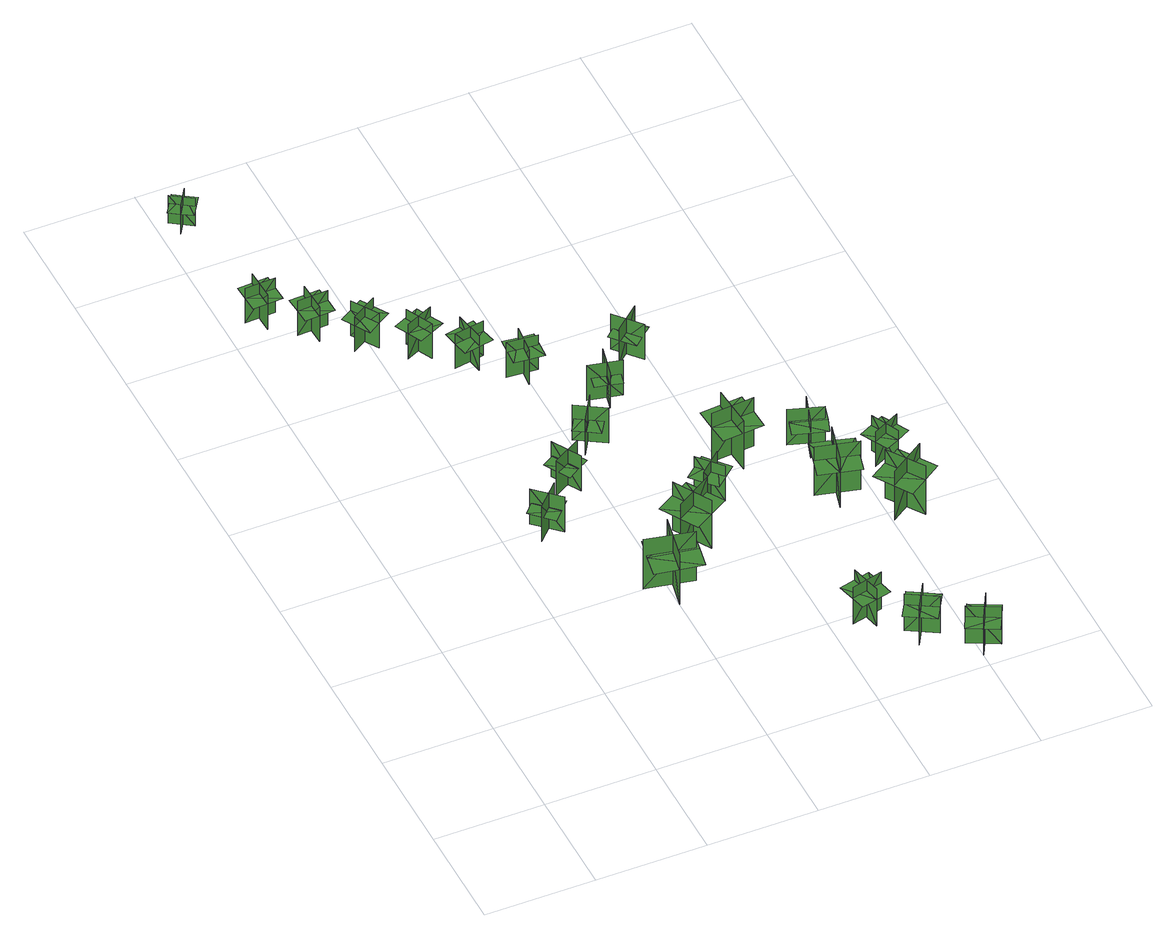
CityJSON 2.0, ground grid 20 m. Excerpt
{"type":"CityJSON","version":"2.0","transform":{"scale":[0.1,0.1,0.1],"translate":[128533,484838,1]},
"CityObjects":{
"tree1":{"type":"SolitaryVegetationObject","geometry":[{"type":"MultiSurface","lod":"1","boundaries":[[[0,1,2]],[[0,2,3]],[[4,5,6]],[[4,6,7]],[[8,9,10]],[[8,10,11]],[[8,11,12]],[[8,12,13]]]}]},
"tree2":{"type":"SolitaryVegetationObject","geometry":[{"type":"MultiSurface","lod":"1","boundaries":[[[14,15,16]],[[14,16,17]],[[18,19,20]],[[18,20,21]],[[22,23,24]],[[22,24,25]],[[22,26,27]],[[22,27,23]]]}]},
"tree3":{"type":"SolitaryVegetationObject","geometry":[{"type":"MultiSurface","lod":"1","boundaries":[[[28,29,30]],[[28,30,31]],[[32,33,34]],[[32,34,35]],[[36,37,38]],[[36,38,39]],[[36,39,40]],[[36,40,41]]]}]},
"tree4":{"type":"SolitaryVegetationObject","geometry":[{"type":"MultiSurface","lod":"1","boundaries":[[[42,43,44]],[[42,44,45]],[[46,47,48]],[[46,48,49]],[[50,51,52]],[[50,52,53]],[[50,53,54]],[[50,54,55]]]}]},
"tree5":{"type":"SolitaryVegetationObject","geometry":[{"type":"MultiSurface","lod":"1","boundaries":[[[56,57,58]],[[56,58,59]],[[60,61,62]],[[60,62,63]],[[64,65,66]],[[64,66,67]],[[64,67,68]],[[64,68,69]]]}]},
"tree6":{"type":"SolitaryVegetationObject","geometry":[{"type":"MultiSurface","lod":"1","boundaries":[[[70,71,72]],[[70,72,73]],[[74,75,76]],[[74,76,77]],[[78,79,80]],[[78,80,81]],[[78,81,82]],[[78,82,83]]]}]},
"tree7":{"type":"SolitaryVegetationObject","geometry":[{"type":"MultiSurface","lod":"1","boundaries":[[[84,85,86]],[[84,86,87]],[[88,89,90]],[[88,90,91]],[[92,93,94]],[[92,94,95]],[[92,96,97]],[[92,97,93]]]}]},
"tree8":{"type":"SolitaryVegetationObject","geometry":[{"type":"MultiSurface","lod":"1","boundaries":[[[98,99,100]],[[98,100,101]],[[102,103,104]],[[102,104,105]],[[106,107,108]],[[106,108,109]],[[106,109,110]],[[106,110,111]]]}]},
"tree9":{"type":"SolitaryVegetationObject","geometry":[{"type":"MultiSurface","lod":"1","boundaries":[[[112,113,114]],[[112,114,115]],[[116,117,118]],[[116,118,119]],[[120,121,122]],[[120,122,123]],[[120,123,124]],[[120,124,125]]]}]},
"tree10":{"type":"SolitaryVegetationObject","geometry":[{"type":"MultiSurface","lod":"1","boundaries":[[[126,127,128]],[[126,128,129]],[[130,131,132]],[[130,132,133]],[[134,135,136]],[[134,136,137]],[[134,137,138]],[[134,138,139]]]}]},
"tree11":{"type":"SolitaryVegetationObject","geometry":[{"type":"MultiSurface","lod":"1","boundaries":[[[140,141,142]],[[140,142,143]],[[144,145,146]],[[144,146,147]],[[148,149,150]],[[148,150,151]],[[148,152,153]],[[148,153,149]]]}]},
"tree12":{"type":"SolitaryVegetationObject","geometry":[{"type":"MultiSurface","lod":"1","boundaries":[[[154,155,156]],[[154,156,157]],[[158,159,160]],[[158,160,161]],[[162,163,164]],[[162,164,165]],[[162,165,166]],[[162,166,167]]]}]},
"tree13":{"type":"SolitaryVegetationObject","geometry":[{"type":"MultiSurface","lod":"1","boundaries":[[[168,169,170]],[[168,170,171]],[[172,173,174]],[[172,174,175]],[[176,177,178]],[[176,178,179]],[[176,179,180]],[[176,180,181]]]}]},
"tree14":{"type":"SolitaryVegetationObject","geometry":[{"type":"MultiSurface","lod":"1","boundaries":[[[182,183,184]],[[182,184,185]],[[186,187,188]],[[186,188,189]],[[190,191,192]],[[190,192,193]],[[190,193,194]],[[190,194,195]]]}]},
"tree15":{"type":"SolitaryVegetationObject","geometry":[{"type":"MultiSurface","lod":"1","boundaries":[[[196,197,198]],[[196,198,199]],[[200,201,202]],[[200,202,203]],[[204,205,206]],[[204,206,207]],[[204,208,209]],[[204,209,205]]]}]},
"tree16":{"type":"SolitaryVegetationObject","geometry":[{"type":"MultiSurface","lod":"1","boundaries":[[[210,211,212]],[[210,212,213]],[[214,215,216]],[[214,216,217]],[[218,219,220]],[[218,220,221]],[[218,221,222]],[[218,222,223]]]}]},
"tree17":{"type":"SolitaryVegetationObject","geometry":[{"type":"MultiSurface","lod":"1","boundaries":[[[224,225,226]],[[224,226,227]],[[228,229,230]],[[228,230,231]],[[232,233,234]],[[232,234,235]],[[232,235,236]],[[232,236,237]]]}]},
"tree18":{"type":"SolitaryVegetationObject","geometry":[{"type":"MultiSurface","lod":"1","boundaries":[[[238,239,240]],[[238,240,241]],[[242,243,244]],[[242,244,245]],[[246,247,248]],[[246,248,249]],[[246,249,250]],[[246,250,251]]]}]},
"tree19":{"type":"SolitaryVegetationObject","geometry":[{"type":"MultiSurface","lod":"1","boundaries":[[[252,253,254]],[[252,254,255]],[[256,257,258]],[[256,258,259]],[[260,261,262]],[[260,262,263]],[[260,264,265]],[[260,265,261]]]}]},
"tree20":{"type":"SolitaryVegetationObject","geometry":[{"type":"MultiSurface","lod":"1","boundaries":[[[266,267,268]],[[266,268,269]],[[270,271,272]],[[270,272,273]],[[274,275,276]],[[274,276,277]],[[274,277,278]],[[274,278,279]]]}]},
"tree21":{"type":"SolitaryVegetationObject","geometry":[{"type":"MultiSurface","lod":"1","boundaries":[[[280,281,282]],[[280,282,283]],[[284,285,286]],[[284,286,287]],[[288,289,290]],[[288,290,291]],[[288,291,292]],[[288,292,293]]]}]},
"tree22":{"type":"SolitaryVegetationObject","geometry":[{"type":"MultiSurface","lod":"1","boundaries":[[[294,295,296]],[[294,296,297]],[[298,299,300]],[[298,300,301]],[[302,303,304]],[[302,304,305]],[[302,305,306]],[[302,306,307]]]}]},
"tree23":{"type":"SolitaryVegetationObject","geometry":[{"type":"MultiSurface","lod":"1","boundaries":[[[308,309,310]],[[308,310,311]],[[312,313,314]],[[312,314,315]],[[316,317,318]],[[316,318,319]],[[316,319,320]],[[316,320,321]]]}]}
},
"vertices":[
[61,1274,10],[63,1218,10],[63,1218,87],[61,1274,87],[36,1247,10],[91,1249,10],[91,1249,87],[36,1247,87],[36,1247,65],[37,1219,65],[92,1221,65],[91,1249,65],[90,1277,65],[35,1274,65],
[300,574,10],[257,616,10],[257,616,88],[300,574,88],[299,612,10],[299,612,88],[257,569,88],[257,569,10],[295,575,58],[258,612,58],[241,594,58],[278,557,58],[313,593,58],[276,630,58],
[127,1215,6],[130,1160,6],[130,1160,83],[127,1215,83],[103,1188,6],[158,1191,6],[158,1191,83],[103,1188,83],[103,1188,61],[104,1161,61],[159,1163,61],[158,1191,61],[156,1219,61],[101,1216,61],
[56,1486,17],[19,1511,17],[19,1511,78],[56,1486,78],[50,1515,17],[26,1478,17],[26,1478,78],[50,1515,78],[50,1515,61],[32,1527,61],[8,1490,61],[26,1478,61],[45,1466,61],[69,1503,61],
[359,396,11],[446,378,11],[446,378,121],[359,396,121],[398,337,11],[415,424,11],[415,424,121],[398,337,121],[363,388,85],[356,348,85],[443,333,85],[450,373,85],[457,413,85],[371,428,85],
[218,1143,6],[171,1114,6],[171,1114,83],[218,1143,83],[182,1152,6],[211,1105,6],[211,1105,83],[182,1152,83],[182,1152,62],[159,1138,62],[188,1090,62],[211,1105,62],[235,1119,62],[206,1167,62],
[366,653,10],[336,705,10],[336,705,88],[366,653,88],[376,689,10],[376,689,88],[324,659,88],[324,659,10],[362,655,58],[336,700,58],[315,688,58],[341,642,58],[384,668,58],[357,713,58],
[254,1093,9],[278,1043,9],[278,1043,86],[254,1093,86],[242,1059,9],[292,1082,9],[292,1082,86],[242,1059,86],[242,1059,65],[254,1034,65],[304,1057,65],[292,1082,65],[280,1107,65],[230,1084,65],
[452,450,11],[518,490,11],[518,490,118],[452,450,118],[501,437,11],[462,504,11],[462,504,118],[501,437,118],[501,437,88],[535,457,88],[495,523,88],[462,504,88],[429,484,88],[468,417,88],
[337,987,7],[327,1042,7],[327,1042,84],[337,987,84],[358,1017,7],[303,1008,7],[303,1008,84],[358,1017,84],[358,1017,62],[353,1045,62],[299,1035,62],[303,1008,62],[308,980,62],[363,990,62],
[440,780,9],[408,729,9],[408,729,87],[440,780,87],[404,771,9],[404,771,87],[455,739,87],[455,739,9],[440,775,57],[412,731,57],[433,718,57],[461,762,57],[419,789,57],[391,744,57],
[425,949,7],[370,954,7],[370,954,84],[425,949,84],[402,977,7],[397,922,7],[397,922,84],[402,977,84],[402,977,63],[374,980,63],[370,925,63],[397,922,63],[425,920,63],[429,975,63],
[569,532,11],[533,574,11],[533,574,88],[569,532,88],[572,569,11],[531,533,11],[531,533,88],[572,569,88],[572,569,66],[554,590,66],[512,554,66],[531,533,66],[549,512,66],[590,548,66],
[638,182,5],[695,196,5],[695,196,87],[638,182,87],[671,162,5],[658,219,5],[658,219,87],[671,162,87],[671,162,64],[700,169,64],[686,226,64],[658,219,64],[629,212,64],[643,155,64],
[493,815,8],[506,873,8],[506,873,86],[493,815,86],[525,835,8],[525,835,86],[466,848,86],[466,848,8],[492,819,56],[503,870,56],[479,875,56],[468,824,56],[516,813,56],[528,865,56],
[744,140,8],[714,89,8],[714,89,90],[744,140,90],[706,130,8],[757,100,8],[757,100,90],[706,130,90],[706,130,67],[691,105,67],[742,75,67],[757,100,67],[772,126,67],[721,156,67],
[623,667,9],[629,590,9],[629,590,117],[623,667,117],[589,628,9],[667,634,9],[667,634,117],[589,628,117],[589,628,86],[592,590,86],[669,596,86],[667,634,86],[664,673,86],[586,667,86],
[800,24,7],[828,77,7],[828,77,89],[800,24,89],[838,36,7],[785,63,7],[785,63,89],[838,36,89],[838,36,66],[851,62,66],[799,89,66],[785,63,66],[772,37,66],[824,10,66],
[553,944,7],[593,898,7],[593,898,85],[553,944,85],[551,906,7],[551,906,85],[597,945,85],[597,945,7],[558,942,55],[592,903,55],[611,919,55],[576,958,55],[539,926,55],[573,886,55],
[709,488,6],[784,469,6],[784,469,114],[709,488,114],[735,444,6],[755,519,6],[755,519,114],[735,444,114],[735,444,84],[773,434,84],[792,509,84],[755,519,84],[717,528,84],[698,453,84],
[718,615,7],[778,596,7],[778,596,86],[718,615,86],[741,571,7],[760,630,7],[760,630,86],[741,571,86],[720,610,60],[712,582,60],[772,564,60],[781,591,60],[789,619,60],[729,638,60],
[804,381,5],[869,424,5],[869,424,113],[804,381,113],[855,371,5],[812,435,5],[812,435,113],[855,371,113],[855,371,83],[887,392,83],[845,457,83],[812,435,83],[780,414,83],[822,349,83],
[828,507,8],[877,532,8],[877,532,85],[828,507,85],[863,495,8],[838,545,8],[838,545,85],[863,495,85],[863,495,64],[888,508,64],[862,557,64],[838,545,64],[813,532,64],[839,483,64]
]}
